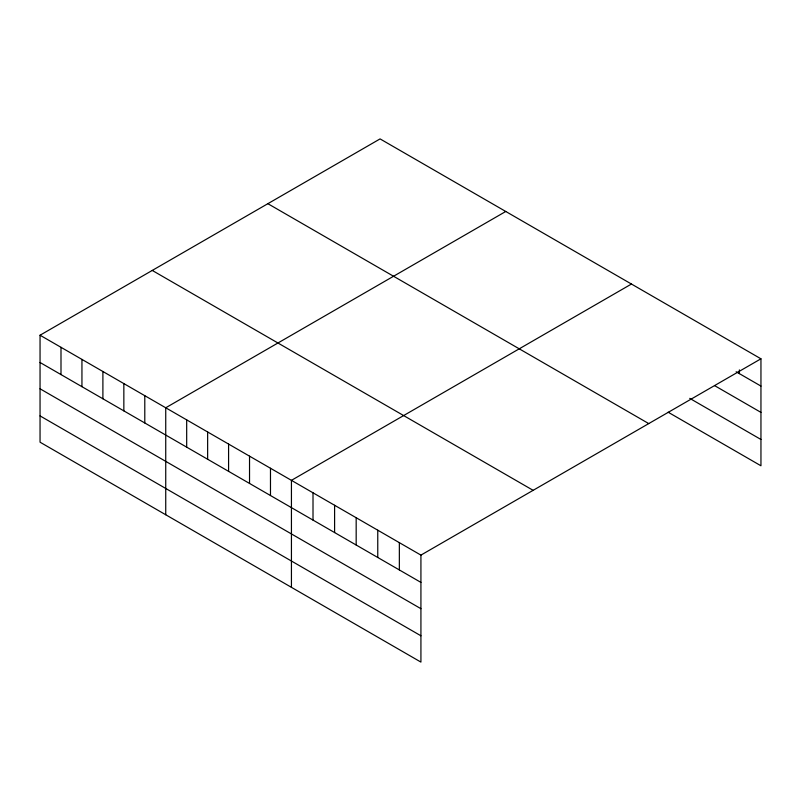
<?xml version="1.0" encoding="UTF-8"?>
<svg xmlns="http://www.w3.org/2000/svg" width="801" height="801" viewBox="0 0 801 801"><rect width="100%" height="100%" fill="white"/><g stroke="black" fill="none" stroke-linecap="round" stroke-linejoin="round"><path stroke-width="1.2" d="M40.05 335.219L420.925 555.113L420.925 662.097L40.05 442.192L40.05 335.219L380.075 138.903L760.95 358.808L760.95 465.781L668.144 412.205M505.761 211.474L165.737 407.779L165.737 514.763M631.448 284.035L291.434 480.35L291.434 587.333M420.925 555.113L760.95 358.808M736.129 371.754L760.95 386.082M714.542 385.591L760.95 412.385M689.721 398.357L760.95 439.479M267.864 203.684L648.74 423.589M152.26 270.438L533.136 490.332M40.05 362.493L420.925 582.397M40.05 388.795L420.925 608.7M40.05 415.899L420.925 635.794M739.363 369.902L739.363 373.626M399.349 542.657L399.349 569.932M377.762 530.192L377.762 557.476M356.175 517.726L356.175 545.01M334.598 505.271L334.598 532.555M313.011 492.805L313.011 520.089M270.478 468.255L270.478 495.539M249.532 456.159L249.532 483.444M228.585 444.064L228.585 471.348M207.639 431.969L207.639 459.253M186.683 419.874L186.683 447.158M144.791 395.684L144.791 422.968M123.845 383.589L123.845 410.873M102.898 371.504L102.898 398.778M81.942 359.409L81.942 386.683M60.996 347.314L60.996 374.588"/></g></svg>
